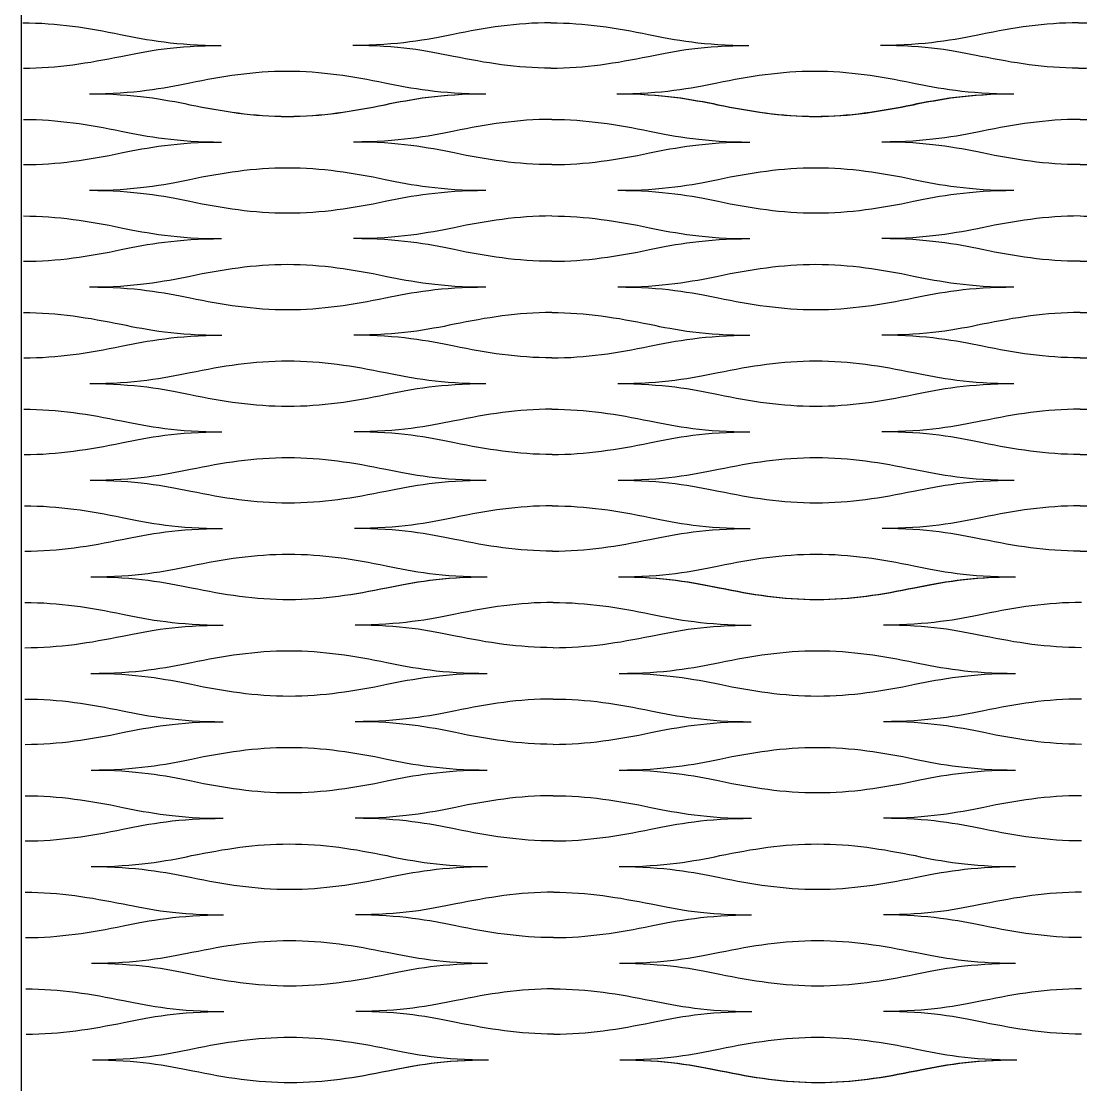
# Model space of a CAD drawing. Header units: millimetres. Extents: x 1 to 583, y -486 to -2.
# Drawn here: x 319.84 to 340.55, y -48.29 to -27.49 of the extents above; entities that cross this region are included whole.
import ezdxf

# ---------------------------------------------------------------- set-up
doc = ezdxf.new("R2010")
doc.units = ezdxf.units.MM
doc.header["$MEASUREMENT"] = 0
doc.layers.add('DEFAULT', color=7, linetype='Continuous')
doc.layers.add('dibujo', color=10, linetype='Continuous')

msp = doc.modelspace()

# ---------------------------------------------------------------- linework, layer by layer
at = {"layer": 'DEFAULT'}
for points, knots in [([(319.87, -27.519), (320.535, -27.519), (321.15, -27.618), (321.78, -27.748), (322.295, -27.854), (322.873, -27.962), (323.743, -27.962)], [0, 0, 0, 0, 1, 1, 1, 2, 2, 2, 2]), ([(330.19, -27.519), (329.525, -27.519), (328.911, -27.618), (328.283, -27.748), (327.77, -27.854), (327.193, -27.962), (326.323, -27.962)], [0, 0, 0, 0, 1, 1, 1, 2, 2, 2, 2]), ([(330.19, -27.519), (330.855, -27.519), (331.47, -27.618), (332.099, -27.748), (332.614, -27.854), (333.191, -27.962), (334.061, -27.962)], [0, 0, 0, 0, 1, 1, 1, 2, 2, 2, 2]), ([(340.51, -27.519), (339.845, -27.519), (339.231, -27.618), (338.603, -27.748), (338.088, -27.854), (337.511, -27.962), (336.641, -27.962)], [0, 0, 0, 0, 1, 1, 1, 2, 2, 2, 2]), ([(340.51, -27.519), (340.913, -27.519), (341.317, -27.549), (341.693, -27.608), (342.446, -27.726), (343.091, -27.962), (344.381, -27.962)], [0, 0, 0, 0, 1, 1, 1, 2, 2, 2, 2]), ([(319.878, -28.405), (320.543, -28.405), (321.156, -28.306), (321.783, -28.176), (322.296, -28.07), (322.873, -27.962), (323.743, -27.962)], [0, 0, 0, 0, 1, 1, 1, 2, 2, 2, 2]), ([(330.194, -28.405), (329.529, -28.405), (328.915, -28.306), (328.286, -28.176), (327.771, -28.07), (327.193, -27.962), (326.323, -27.962)], [0, 0, 0, 0, 1, 1, 1, 2, 2, 2, 2]), ([(330.194, -28.405), (330.859, -28.405), (331.472, -28.306), (332.1, -28.176), (332.614, -28.07), (333.191, -27.962), (334.061, -27.962)], [0, 0, 0, 0, 1, 1, 1, 2, 2, 2, 2]), ([(340.51, -28.405), (339.845, -28.405), (339.232, -28.306), (338.603, -28.176), (338.089, -28.07), (337.511, -27.962), (336.641, -27.962)], [0, 0, 0, 0, 1, 1, 1, 2, 2, 2, 2]), ([(340.51, -28.405), (340.913, -28.405), (341.317, -28.375), (341.693, -28.316), (342.446, -28.198), (343.091, -27.962), (344.381, -27.962)], [0, 0, 0, 0, 1, 1, 1, 2, 2, 2, 2]), ([(321.171, -28.907), (322.042, -28.907), (322.617, -28.799), (323.131, -28.693), (323.758, -28.563), (324.371, -28.464), (325.036, -28.464), (325.701, -28.464), (326.315, -28.563), (326.945, -28.693), (327.459, -28.799), (328.037, -28.907), (328.907, -28.907)], [0, 0, 0, 0, 1, 1, 1, 2, 2, 2, 3, 3, 3, 4, 4, 4, 4]), ([(331.485, -28.907), (332.356, -28.907), (332.932, -28.799), (333.446, -28.693), (334.074, -28.563), (334.687, -28.464), (335.352, -28.464), (336.017, -28.464), (336.631, -28.563), (337.26, -28.693), (337.774, -28.799), (338.351, -28.907), (339.221, -28.907)], [0, 0, 0, 0, 1, 1, 1, 2, 2, 2, 3, 3, 3, 4, 4, 4, 4]), ([(321.171, -28.907), (322.042, -28.907), (322.62, -29.014), (323.135, -29.121), (323.765, -29.25), (324.379, -29.349), (325.044, -29.349), (325.708, -29.349), (326.321, -29.25), (326.948, -29.121), (327.461, -29.014), (328.037, -28.907), (328.907, -28.907)], [0, 0, 0, 0, 1, 1, 1, 2, 2, 2, 3, 3, 3, 4, 4, 4, 4]), ([(321.171, -28.907), (322.043, -28.907), (322.62, -29.014), (323.135, -29.121), (323.764, -29.25), (324.379, -29.35), (325.045, -29.35), (325.71, -29.35), (326.325, -29.25), (326.954, -29.121), (327.469, -29.014), (328.047, -28.907), (328.918, -28.907)], [0, 0, 0, 0, 1, 1, 1, 2, 2, 2, 3, 3, 3, 4, 4, 4, 4]), ([(331.485, -28.907), (332.356, -28.907), (332.933, -29.014), (333.448, -29.121), (334.076, -29.25), (334.69, -29.349), (335.355, -29.349), (336.019, -29.349), (336.632, -29.25), (337.26, -29.121), (337.774, -29.014), (338.351, -28.907), (339.221, -28.907)], [0, 0, 0, 0, 1, 1, 1, 2, 2, 2, 3, 3, 3, 4, 4, 4, 4]), ([(331.501, -28.907), (332.372, -28.907), (332.95, -29.014), (333.465, -29.121), (334.094, -29.25), (334.708, -29.35), (335.374, -29.35), (336.04, -29.35), (336.654, -29.25), (337.284, -29.121), (337.799, -29.014), (338.376, -28.907), (339.248, -28.907)], [0, 0, 0, 0, 1, 1, 1, 2, 2, 2, 3, 3, 3, 4, 4, 4, 4]), ([(319.88, -29.409), (320.546, -29.409), (321.16, -29.508), (321.79, -29.638), (322.304, -29.744), (322.882, -29.851), (323.754, -29.851)], [0, 0, 0, 0, 1, 1, 1, 2, 2, 2, 2]), ([(330.209, -29.409), (329.544, -29.409), (328.929, -29.508), (328.3, -29.638), (327.785, -29.744), (327.207, -29.851), (326.336, -29.851)], [0, 0, 0, 0, 1, 1, 1, 2, 2, 2, 2]), ([(330.209, -29.409), (330.875, -29.409), (331.49, -29.508), (332.119, -29.638), (332.634, -29.744), (333.211, -29.851), (334.083, -29.851)], [0, 0, 0, 0, 1, 1, 1, 2, 2, 2, 2]), ([(340.539, -29.409), (339.873, -29.409), (339.259, -29.508), (338.629, -29.638), (338.114, -29.744), (337.537, -29.851), (336.665, -29.851)], [0, 0, 0, 0, 1, 1, 1, 2, 2, 2, 2]), ([(340.539, -29.409), (340.942, -29.409), (341.346, -29.438), (341.722, -29.497), (342.476, -29.615), (343.121, -29.851), (344.412, -29.851)], [0, 0, 0, 0, 1, 1, 1, 2, 2, 2, 2]), ([(319.88, -30.294), (320.546, -30.294), (321.16, -30.195), (321.79, -30.065), (322.304, -29.959), (322.882, -29.851), (323.754, -29.851)], [0, 0, 0, 0, 1, 1, 1, 2, 2, 2, 2]), ([(330.209, -30.294), (329.544, -30.294), (328.929, -30.195), (328.3, -30.065), (327.785, -29.959), (327.207, -29.851), (326.336, -29.851)], [0, 0, 0, 0, 1, 1, 1, 2, 2, 2, 2]), ([(330.209, -30.294), (330.875, -30.294), (331.49, -30.195), (332.119, -30.065), (332.634, -29.959), (333.211, -29.851), (334.083, -29.851)], [0, 0, 0, 0, 1, 1, 1, 2, 2, 2, 2]), ([(340.539, -30.294), (339.873, -30.294), (339.259, -30.195), (338.629, -30.065), (338.114, -29.959), (337.537, -29.851), (336.665, -29.851)], [0, 0, 0, 0, 1, 1, 1, 2, 2, 2, 2]), ([(340.539, -30.294), (340.942, -30.294), (341.346, -30.265), (341.722, -30.206), (342.476, -30.088), (343.121, -29.851), (344.412, -29.851)], [0, 0, 0, 0, 1, 1, 1, 2, 2, 2, 2]), ([(321.171, -30.796), (322.043, -30.796), (322.62, -30.689), (323.135, -30.582), (323.764, -30.452), (324.379, -30.353), (325.045, -30.353), (325.71, -30.353), (326.325, -30.452), (326.954, -30.582), (327.469, -30.689), (328.047, -30.796), (328.918, -30.796)], [0, 0, 0, 0, 1, 1, 1, 2, 2, 2, 3, 3, 3, 4, 4, 4, 4]), ([(331.501, -30.796), (332.372, -30.796), (332.95, -30.689), (333.465, -30.582), (334.094, -30.452), (334.708, -30.353), (335.374, -30.353), (336.04, -30.353), (336.654, -30.452), (337.284, -30.582), (337.799, -30.689), (338.376, -30.796), (339.248, -30.796)], [0, 0, 0, 0, 1, 1, 1, 2, 2, 2, 3, 3, 3, 4, 4, 4, 4]), ([(321.171, -30.796), (322.043, -30.796), (322.62, -30.904), (323.135, -31.01), (323.765, -31.14), (324.379, -31.239), (325.045, -31.239), (325.711, -31.239), (326.325, -31.14), (326.955, -31.01), (327.469, -30.904), (328.047, -30.796), (328.918, -30.796)], [0, 0, 0, 0, 1, 1, 1, 2, 2, 2, 3, 3, 3, 4, 4, 4, 4]), ([(331.501, -30.796), (332.372, -30.796), (332.95, -30.904), (333.465, -31.01), (334.094, -31.14), (334.708, -31.239), (335.374, -31.239), (336.04, -31.239), (336.655, -31.14), (337.284, -31.01), (337.799, -30.904), (338.376, -30.796), (339.248, -30.796)], [0, 0, 0, 0, 1, 1, 1, 2, 2, 2, 3, 3, 3, 4, 4, 4, 4]), ([(319.881, -31.298), (320.546, -31.298), (321.161, -31.397), (321.79, -31.527), (322.305, -31.633), (322.883, -31.741), (323.754, -31.741)], [0, 0, 0, 0, 1, 1, 1, 2, 2, 2, 2]), ([(330.21, -31.298), (329.544, -31.298), (328.929, -31.397), (328.3, -31.527), (327.785, -31.633), (327.208, -31.741), (326.336, -31.741)], [0, 0, 0, 0, 1, 1, 1, 2, 2, 2, 2]), ([(330.21, -31.298), (330.875, -31.298), (331.49, -31.397), (332.119, -31.527), (332.634, -31.633), (333.212, -31.741), (334.083, -31.741)], [0, 0, 0, 0, 1, 1, 1, 2, 2, 2, 2]), ([(340.539, -31.298), (339.873, -31.298), (339.259, -31.397), (338.629, -31.527), (338.114, -31.633), (337.537, -31.741), (336.665, -31.741)], [0, 0, 0, 0, 1, 1, 1, 2, 2, 2, 2]), ([(340.539, -31.298), (340.942, -31.298), (341.346, -31.328), (341.722, -31.387), (342.476, -31.505), (343.121, -31.741), (344.412, -31.741)], [0, 0, 0, 0, 1, 1, 1, 2, 2, 2, 2]), ([(319.881, -32.184), (320.547, -32.184), (321.161, -32.085), (321.79, -31.955), (322.305, -31.849), (322.883, -31.741), (323.754, -31.741)], [0, 0, 0, 0, 1, 1, 1, 2, 2, 2, 2]), ([(330.21, -32.184), (329.544, -32.184), (328.93, -32.085), (328.3, -31.955), (327.785, -31.849), (327.208, -31.741), (326.336, -31.741)], [0, 0, 0, 0, 1, 1, 1, 2, 2, 2, 2]), ([(330.21, -32.184), (330.876, -32.184), (331.49, -32.085), (332.119, -31.955), (332.634, -31.849), (333.212, -31.741), (334.083, -31.741)], [0, 0, 0, 0, 1, 1, 1, 2, 2, 2, 2]), ([(340.539, -32.184), (339.873, -32.184), (339.259, -32.085), (338.629, -31.955), (338.114, -31.849), (337.537, -31.741), (336.665, -31.741)], [0, 0, 0, 0, 1, 1, 1, 2, 2, 2, 2]), ([(340.539, -32.184), (340.942, -32.184), (341.346, -32.154), (341.722, -32.095), (342.476, -31.977), (343.121, -31.741), (344.412, -31.741)], [0, 0, 0, 0, 1, 1, 1, 2, 2, 2, 2]), ([(321.172, -32.686), (322.044, -32.686), (322.621, -32.578), (323.136, -32.472), (323.765, -32.342), (324.38, -32.243), (325.045, -32.243), (325.711, -32.243), (326.326, -32.342), (326.955, -32.472), (327.47, -32.578), (328.048, -32.686), (328.919, -32.686)], [0, 0, 0, 0, 1, 1, 1, 2, 2, 2, 3, 3, 3, 4, 4, 4, 4]), ([(331.501, -32.686), (332.373, -32.686), (332.95, -32.578), (333.465, -32.472), (334.094, -32.342), (334.709, -32.243), (335.374, -32.243), (336.04, -32.243), (336.655, -32.342), (337.284, -32.472), (337.799, -32.578), (338.376, -32.686), (339.248, -32.686)], [0, 0, 0, 0, 1, 1, 1, 2, 2, 2, 3, 3, 3, 4, 4, 4, 4]), ([(321.172, -32.686), (322.044, -32.686), (322.622, -32.793), (323.137, -32.899), (323.766, -33.029), (324.381, -33.128), (325.046, -33.128), (325.712, -33.128), (326.326, -33.029), (326.956, -32.899), (327.47, -32.793), (328.048, -32.686), (328.919, -32.686)], [0, 0, 0, 0, 1, 1, 1, 2, 2, 2, 3, 3, 3, 4, 4, 4, 4]), ([(331.501, -32.686), (332.373, -32.686), (332.95, -32.793), (333.465, -32.899), (334.094, -33.029), (334.709, -33.128), (335.375, -33.128), (336.04, -33.128), (336.655, -33.029), (337.284, -32.899), (337.799, -32.793), (338.376, -32.686), (339.248, -32.686)], [0, 0, 0, 0, 1, 1, 1, 2, 2, 2, 3, 3, 3, 4, 4, 4, 4]), ([(319.883, -33.187), (320.548, -33.187), (321.163, -33.287), (321.792, -33.416), (322.307, -33.523), (322.885, -33.63), (323.756, -33.63)], [0, 0, 0, 0, 1, 1, 1, 2, 2, 2, 2]), ([(330.211, -33.187), (329.545, -33.187), (328.931, -33.287), (328.302, -33.416), (327.787, -33.523), (327.21, -33.63), (326.338, -33.63)], [0, 0, 0, 0, 1, 1, 1, 2, 2, 2, 2]), ([(330.211, -33.187), (330.876, -33.187), (331.491, -33.287), (332.12, -33.416), (332.635, -33.523), (333.213, -33.63), (334.084, -33.63)], [0, 0, 0, 0, 1, 1, 1, 2, 2, 2, 2]), ([(340.539, -33.187), (339.873, -33.187), (339.259, -33.287), (338.629, -33.416), (338.115, -33.523), (337.537, -33.63), (336.666, -33.63)], [0, 0, 0, 0, 1, 1, 1, 2, 2, 2, 2]), ([(340.539, -33.187), (340.942, -33.187), (341.346, -33.217), (341.722, -33.276), (342.476, -33.394), (343.121, -33.63), (344.412, -33.63)], [0, 0, 0, 0, 1, 1, 1, 2, 2, 2, 2]), ([(319.884, -34.073), (320.55, -34.073), (321.164, -33.974), (321.793, -33.844), (322.308, -33.738), (322.885, -33.63), (323.756, -33.63)], [0, 0, 0, 0, 1, 1, 1, 2, 2, 2, 2]), ([(330.212, -34.073), (329.546, -34.073), (328.931, -33.974), (328.302, -33.844), (327.787, -33.738), (327.21, -33.63), (326.338, -33.63)], [0, 0, 0, 0, 1, 1, 1, 2, 2, 2, 2]), ([(330.212, -34.073), (330.877, -34.073), (331.492, -33.974), (332.121, -33.844), (332.635, -33.738), (333.213, -33.63), (334.084, -33.63)], [0, 0, 0, 0, 1, 1, 1, 2, 2, 2, 2]), ([(340.539, -34.073), (339.873, -34.073), (339.259, -33.974), (338.63, -33.844), (338.115, -33.738), (337.537, -33.63), (336.666, -33.63)], [0, 0, 0, 0, 1, 1, 1, 2, 2, 2, 2]), ([(340.539, -34.073), (340.942, -34.073), (341.346, -34.044), (341.722, -33.985), (342.476, -33.866), (343.121, -33.63), (344.412, -33.63)], [0, 0, 0, 0, 1, 1, 1, 2, 2, 2, 2]), ([(321.176, -34.575), (322.048, -34.575), (322.625, -34.467), (323.139, -34.361), (323.768, -34.231), (324.382, -34.132), (325.048, -34.132), (325.714, -34.132), (326.328, -34.231), (326.958, -34.361), (327.473, -34.467), (328.05, -34.575), (328.921, -34.575)], [0, 0, 0, 0, 1, 1, 1, 2, 2, 2, 3, 3, 3, 4, 4, 4, 4]), ([(331.503, -34.575), (332.374, -34.575), (332.952, -34.467), (333.466, -34.361), (334.095, -34.231), (334.71, -34.132), (335.375, -34.132), (336.041, -34.132), (336.655, -34.231), (337.285, -34.361), (337.799, -34.467), (338.377, -34.575), (339.248, -34.575)], [0, 0, 0, 0, 1, 1, 1, 2, 2, 2, 3, 3, 3, 4, 4, 4, 4]), ([(321.176, -34.575), (322.048, -34.575), (322.626, -34.683), (323.141, -34.789), (323.77, -34.919), (324.385, -35.018), (325.05, -35.018), (325.716, -35.018), (326.33, -34.919), (326.958, -34.789), (327.473, -34.683), (328.05, -34.575), (328.921, -34.575)], [0, 0, 0, 0, 1, 1, 1, 2, 2, 2, 3, 3, 3, 4, 4, 4, 4]), ([(331.503, -34.575), (332.374, -34.575), (332.952, -34.683), (333.467, -34.789), (334.096, -34.919), (334.71, -35.018), (335.376, -35.018), (336.041, -35.018), (336.656, -34.919), (337.285, -34.789), (337.799, -34.683), (338.377, -34.575), (339.248, -34.575)], [0, 0, 0, 0, 1, 1, 1, 2, 2, 2, 3, 3, 3, 4, 4, 4, 4]), ([(319.888, -35.077), (320.553, -35.077), (321.168, -35.176), (321.798, -35.306), (322.313, -35.412), (322.89, -35.52), (323.761, -35.52)], [0, 0, 0, 0, 1, 1, 1, 2, 2, 2, 2]), ([(330.213, -35.077), (329.548, -35.077), (328.934, -35.176), (328.305, -35.306), (327.791, -35.412), (327.214, -35.52), (326.343, -35.52)], [0, 0, 0, 0, 1, 1, 1, 2, 2, 2, 2]), ([(330.213, -35.077), (330.879, -35.077), (331.493, -35.176), (332.123, -35.306), (332.638, -35.412), (333.215, -35.52), (334.086, -35.52)], [0, 0, 0, 0, 1, 1, 1, 2, 2, 2, 2]), ([(340.539, -35.077), (339.873, -35.077), (339.259, -35.176), (338.63, -35.306), (338.115, -35.412), (337.538, -35.52), (336.667, -35.52)], [0, 0, 0, 0, 1, 1, 1, 2, 2, 2, 2]), ([(340.539, -35.077), (340.942, -35.077), (341.346, -35.106), (341.722, -35.166), (342.475, -35.284), (343.12, -35.52), (344.411, -35.52)], [0, 0, 0, 0, 1, 1, 1, 2, 2, 2, 2]), ([(319.892, -35.963), (320.557, -35.963), (321.171, -35.863), (321.799, -35.734), (322.314, -35.627), (322.89, -35.52), (323.761, -35.52)], [0, 0, 0, 0, 1, 1, 1, 2, 2, 2, 2]), ([(330.215, -35.963), (329.55, -35.963), (328.936, -35.863), (328.306, -35.734), (327.791, -35.627), (327.214, -35.52), (326.343, -35.52)], [0, 0, 0, 0, 1, 1, 1, 2, 2, 2, 2]), ([(330.215, -35.963), (330.881, -35.963), (331.495, -35.863), (332.123, -35.734), (332.638, -35.627), (333.215, -35.52), (334.086, -35.52)], [0, 0, 0, 0, 1, 1, 1, 2, 2, 2, 2]), ([(340.539, -35.963), (339.874, -35.963), (339.259, -35.863), (338.63, -35.734), (338.116, -35.627), (337.538, -35.52), (336.667, -35.52)], [0, 0, 0, 0, 1, 1, 1, 2, 2, 2, 2]), ([(340.539, -35.963), (340.942, -35.963), (341.346, -35.933), (341.722, -35.874), (342.475, -35.756), (343.12, -35.52), (344.411, -35.52)], [0, 0, 0, 0, 1, 1, 1, 2, 2, 2, 2]), ([(321.185, -36.464), (322.056, -36.464), (322.632, -36.357), (323.146, -36.251), (323.775, -36.121), (324.388, -36.022), (325.054, -36.022), (325.719, -36.022), (326.334, -36.121), (326.963, -36.251), (327.478, -36.357), (328.055, -36.464), (328.926, -36.464)], [0, 0, 0, 0, 1, 1, 1, 2, 2, 2, 3, 3, 3, 4, 4, 4, 4]), ([(331.507, -36.464), (332.378, -36.464), (332.955, -36.357), (333.469, -36.251), (334.098, -36.121), (334.712, -36.022), (335.377, -36.022), (336.042, -36.022), (336.657, -36.121), (337.286, -36.251), (337.8, -36.357), (338.377, -36.464), (339.249, -36.464)], [0, 0, 0, 0, 1, 1, 1, 2, 2, 2, 3, 3, 3, 4, 4, 4, 4]), ([(321.185, -36.464), (322.056, -36.464), (322.633, -36.572), (323.149, -36.678), (323.778, -36.808), (324.393, -36.907), (325.058, -36.907), (325.723, -36.907), (326.337, -36.808), (326.965, -36.678), (327.479, -36.572), (328.055, -36.464), (328.926, -36.464)], [0, 0, 0, 0, 1, 1, 1, 2, 2, 2, 3, 3, 3, 4, 4, 4, 4]), ([(331.507, -36.464), (332.378, -36.464), (332.955, -36.572), (333.47, -36.678), (334.099, -36.808), (334.713, -36.907), (335.378, -36.907), (336.044, -36.907), (336.658, -36.808), (337.286, -36.678), (337.801, -36.572), (338.377, -36.464), (339.249, -36.464)], [0, 0, 0, 0, 1, 1, 1, 2, 2, 2, 3, 3, 3, 4, 4, 4, 4]), ([(319.899, -36.966), (320.564, -36.966), (321.179, -37.065), (321.808, -37.195), (322.323, -37.301), (322.901, -37.409), (323.772, -37.409)], [0, 0, 0, 0, 1, 1, 1, 2, 2, 2, 2]), ([(330.219, -36.966), (329.554, -36.966), (328.94, -37.065), (328.312, -37.195), (327.798, -37.301), (327.222, -37.409), (326.351, -37.409)], [0, 0, 0, 0, 1, 1, 1, 2, 2, 2, 2]), ([(330.219, -36.966), (330.884, -36.966), (331.498, -37.065), (332.127, -37.195), (332.642, -37.301), (333.219, -37.409), (334.09, -37.409)], [0, 0, 0, 0, 1, 1, 1, 2, 2, 2, 2]), ([(340.539, -36.966), (339.874, -36.966), (339.26, -37.065), (338.631, -37.195), (338.117, -37.301), (337.54, -37.409), (336.67, -37.409)], [0, 0, 0, 0, 1, 1, 1, 2, 2, 2, 2]), ([(340.539, -36.966), (340.942, -36.966), (341.345, -36.996), (341.722, -37.055), (342.474, -37.173), (343.119, -37.409), (344.41, -37.409)], [0, 0, 0, 0, 1, 1, 1, 2, 2, 2, 2]), ([(319.906, -37.852), (320.571, -37.852), (321.184, -37.753), (321.812, -37.623), (322.325, -37.517), (322.901, -37.409), (323.772, -37.409)], [0, 0, 0, 0, 1, 1, 1, 2, 2, 2, 2]), ([(330.222, -37.852), (329.558, -37.852), (328.943, -37.753), (328.314, -37.623), (327.799, -37.517), (327.222, -37.409), (326.351, -37.409)], [0, 0, 0, 0, 1, 1, 1, 2, 2, 2, 2]), ([(330.222, -37.852), (330.888, -37.852), (331.501, -37.753), (332.129, -37.623), (332.643, -37.517), (333.219, -37.409), (334.09, -37.409)], [0, 0, 0, 0, 1, 1, 1, 2, 2, 2, 2]), ([(340.539, -37.852), (339.874, -37.852), (339.26, -37.753), (338.632, -37.623), (338.117, -37.517), (337.54, -37.409), (336.67, -37.409)], [0, 0, 0, 0, 1, 1, 1, 2, 2, 2, 2]), ([(340.539, -37.852), (340.942, -37.852), (341.345, -37.822), (341.722, -37.763), (342.474, -37.645), (343.119, -37.409), (344.41, -37.409)], [0, 0, 0, 0, 1, 1, 1, 2, 2, 2, 2]), ([(321.2, -38.354), (322.07, -38.354), (322.646, -38.246), (323.159, -38.14), (323.787, -38.01), (324.4, -37.911), (325.065, -37.911), (325.729, -37.911), (326.344, -38.01), (326.973, -38.14), (327.488, -38.246), (328.065, -38.354), (328.935, -38.354)], [0, 0, 0, 0, 1, 1, 1, 2, 2, 2, 3, 3, 3, 4, 4, 4, 4]), ([(331.514, -38.354), (332.384, -38.354), (332.961, -38.246), (333.474, -38.14), (334.102, -38.01), (334.716, -37.911), (335.381, -37.911), (336.046, -37.911), (336.66, -38.01), (337.288, -38.14), (337.803, -38.246), (338.379, -38.354), (339.25, -38.354)], [0, 0, 0, 0, 1, 1, 1, 2, 2, 2, 3, 3, 3, 4, 4, 4, 4]), ([(321.2, -38.354), (322.07, -38.354), (322.648, -38.461), (323.164, -38.568), (323.793, -38.698), (324.408, -38.797), (325.072, -38.797), (325.737, -38.797), (326.35, -38.698), (326.977, -38.568), (327.49, -38.461), (328.065, -38.354), (328.935, -38.354)], [0, 0, 0, 0, 1, 1, 1, 2, 2, 2, 3, 3, 3, 4, 4, 4, 4]), ([(321.2, -38.354), (322.071, -38.354), (322.649, -38.462), (323.164, -38.568), (323.793, -38.698), (324.407, -38.797), (325.073, -38.797), (325.739, -38.797), (326.354, -38.698), (326.983, -38.568), (327.498, -38.462), (328.075, -38.354), (328.947, -38.354)], [0, 0, 0, 0, 1, 1, 1, 2, 2, 2, 3, 3, 3, 4, 4, 4, 4]), ([(331.514, -38.354), (332.384, -38.354), (332.961, -38.461), (333.476, -38.568), (334.105, -38.698), (334.719, -38.797), (335.383, -38.797), (336.048, -38.797), (336.661, -38.698), (337.289, -38.568), (337.803, -38.461), (338.379, -38.354), (339.25, -38.354)], [0, 0, 0, 0, 1, 1, 1, 2, 2, 2, 3, 3, 3, 4, 4, 4, 4]), ([(331.529, -38.354), (332.401, -38.354), (332.978, -38.462), (333.493, -38.568), (334.122, -38.698), (334.737, -38.797), (335.403, -38.797), (336.068, -38.797), (336.683, -38.698), (337.312, -38.568), (337.827, -38.462), (338.405, -38.354), (339.276, -38.354)], [0, 0, 0, 0, 1, 1, 1, 2, 2, 2, 3, 3, 3, 4, 4, 4, 4]), ([(319.909, -38.856), (320.574, -38.856), (321.189, -38.955), (321.818, -39.085), (322.333, -39.191), (322.911, -39.299), (323.782, -39.299)], [0, 0, 0, 0, 1, 1, 1, 2, 2, 2, 2]), ([(330.238, -38.856), (329.572, -38.856), (328.958, -38.955), (328.329, -39.085), (327.814, -39.191), (327.236, -39.299), (326.365, -39.299)], [0, 0, 0, 0, 1, 1, 1, 2, 2, 2, 2]), ([(330.238, -38.856), (330.904, -38.856), (331.518, -38.955), (332.148, -39.085), (332.663, -39.191), (333.24, -39.299), (334.112, -39.299)], [0, 0, 0, 0, 1, 1, 1, 2, 2, 2, 2]), ([(340.567, -38.856), (339.902, -38.856), (339.287, -38.955), (338.658, -39.085), (338.143, -39.191), (337.566, -39.299), (336.694, -39.299)], [0, 0, 0, 0, 1, 1, 1, 2, 2, 2, 2]), ([(319.909, -39.741), (320.574, -39.741), (321.189, -39.642), (321.818, -39.513), (322.333, -39.406), (322.911, -39.299), (323.782, -39.299)], [0, 0, 0, 0, 1, 1, 1, 2, 2, 2, 2]), ([(330.238, -39.741), (329.572, -39.741), (328.958, -39.642), (328.329, -39.513), (327.814, -39.406), (327.236, -39.299), (326.365, -39.299)], [0, 0, 0, 0, 1, 1, 1, 2, 2, 2, 2]), ([(330.238, -39.741), (330.904, -39.741), (331.518, -39.642), (332.148, -39.513), (332.663, -39.406), (333.24, -39.299), (334.112, -39.299)], [0, 0, 0, 0, 1, 1, 1, 2, 2, 2, 2]), ([(340.567, -39.741), (339.902, -39.741), (339.287, -39.642), (338.658, -39.513), (338.143, -39.406), (337.566, -39.299), (336.694, -39.299)], [0, 0, 0, 0, 1, 1, 1, 2, 2, 2, 2]), ([(321.2, -40.243), (322.072, -40.243), (322.649, -40.136), (323.164, -40.029), (323.793, -39.9), (324.408, -39.8), (325.073, -39.8), (325.739, -39.8), (326.354, -39.9), (326.983, -40.029), (327.498, -40.136), (328.075, -40.243), (328.947, -40.243)], [0, 0, 0, 0, 1, 1, 1, 2, 2, 2, 3, 3, 3, 4, 4, 4, 4]), ([(331.529, -40.243), (332.401, -40.243), (332.978, -40.136), (333.493, -40.029), (334.123, -39.9), (334.737, -39.8), (335.403, -39.8), (336.068, -39.8), (336.683, -39.9), (337.312, -40.029), (337.827, -40.136), (338.405, -40.243), (339.276, -40.243)], [0, 0, 0, 0, 1, 1, 1, 2, 2, 2, 3, 3, 3, 4, 4, 4, 4]), ([(321.2, -40.243), (322.072, -40.243), (322.649, -40.351), (323.164, -40.457), (323.793, -40.587), (324.408, -40.686), (325.073, -40.686), (325.739, -40.686), (326.354, -40.587), (326.983, -40.457), (327.498, -40.351), (328.075, -40.243), (328.947, -40.243)], [0, 0, 0, 0, 1, 1, 1, 2, 2, 2, 3, 3, 3, 4, 4, 4, 4]), ([(331.529, -40.243), (332.401, -40.243), (332.978, -40.351), (333.493, -40.457), (334.123, -40.587), (334.737, -40.686), (335.403, -40.686), (336.068, -40.686), (336.683, -40.587), (337.312, -40.457), (337.827, -40.351), (338.405, -40.243), (339.276, -40.243)], [0, 0, 0, 0, 1, 1, 1, 2, 2, 2, 3, 3, 3, 4, 4, 4, 4]), ([(319.909, -40.745), (320.575, -40.745), (321.189, -40.844), (321.819, -40.974), (322.334, -41.08), (322.911, -41.188), (323.783, -41.188)], [0, 0, 0, 0, 1, 1, 1, 2, 2, 2, 2]), ([(330.238, -40.745), (329.573, -40.745), (328.958, -40.844), (328.329, -40.974), (327.814, -41.08), (327.237, -41.188), (326.365, -41.188)], [0, 0, 0, 0, 1, 1, 1, 2, 2, 2, 2]), ([(330.238, -40.745), (330.904, -40.745), (331.519, -40.844), (332.148, -40.974), (332.663, -41.08), (333.24, -41.188), (334.112, -41.188)], [0, 0, 0, 0, 1, 1, 1, 2, 2, 2, 2]), ([(340.567, -40.745), (339.902, -40.745), (339.287, -40.844), (338.658, -40.974), (338.143, -41.08), (337.566, -41.188), (336.694, -41.188)], [0, 0, 0, 0, 1, 1, 1, 2, 2, 2, 2]), ([(319.91, -41.631), (320.575, -41.631), (321.19, -41.532), (321.819, -41.402), (322.334, -41.296), (322.911, -41.188), (323.783, -41.188)], [0, 0, 0, 0, 1, 1, 1, 2, 2, 2, 2]), ([(330.239, -41.631), (329.573, -41.631), (328.958, -41.532), (328.329, -41.402), (327.814, -41.296), (327.237, -41.188), (326.365, -41.188)], [0, 0, 0, 0, 1, 1, 1, 2, 2, 2, 2]), ([(330.239, -41.631), (330.904, -41.631), (331.519, -41.532), (332.148, -41.402), (332.663, -41.296), (333.24, -41.188), (334.112, -41.188)], [0, 0, 0, 0, 1, 1, 1, 2, 2, 2, 2]), ([(340.567, -41.631), (339.902, -41.631), (339.287, -41.532), (338.658, -41.402), (338.143, -41.296), (337.566, -41.188), (336.694, -41.188)], [0, 0, 0, 0, 1, 1, 1, 2, 2, 2, 2]), ([(321.201, -42.133), (322.073, -42.133), (322.65, -42.025), (323.165, -41.919), (323.794, -41.789), (324.408, -41.69), (325.074, -41.69), (325.74, -41.69), (326.354, -41.789), (326.984, -41.919), (327.499, -42.025), (328.076, -42.133), (328.948, -42.133)], [0, 0, 0, 0, 1, 1, 1, 2, 2, 2, 3, 3, 3, 4, 4, 4, 4]), ([(331.53, -42.133), (332.401, -42.133), (332.979, -42.025), (333.494, -41.919), (334.123, -41.789), (334.737, -41.69), (335.403, -41.69), (336.069, -41.69), (336.683, -41.789), (337.312, -41.919), (337.827, -42.025), (338.405, -42.133), (339.276, -42.133)], [0, 0, 0, 0, 1, 1, 1, 2, 2, 2, 3, 3, 3, 4, 4, 4, 4]), ([(321.201, -42.133), (322.073, -42.133), (322.65, -42.24), (323.165, -42.347), (323.795, -42.476), (324.409, -42.576), (325.075, -42.576), (325.741, -42.576), (326.355, -42.477), (326.984, -42.347), (327.499, -42.24), (328.076, -42.133), (328.948, -42.133)], [0, 0, 0, 0, 1, 1, 1, 2, 2, 2, 3, 3, 3, 4, 4, 4, 4]), ([(331.53, -42.133), (332.401, -42.133), (332.979, -42.24), (333.494, -42.347), (334.123, -42.476), (334.738, -42.576), (335.403, -42.576), (336.069, -42.576), (336.683, -42.477), (337.313, -42.347), (337.827, -42.24), (338.405, -42.133), (339.276, -42.133)], [0, 0, 0, 0, 1, 1, 1, 2, 2, 2, 3, 3, 3, 4, 4, 4, 4]), ([(319.911, -42.635), (320.577, -42.635), (321.191, -42.734), (321.821, -42.864), (322.336, -42.97), (322.913, -43.077), (323.785, -43.077)], [0, 0, 0, 0, 1, 1, 1, 2, 2, 2, 2]), ([(330.239, -42.635), (329.574, -42.635), (328.959, -42.734), (328.33, -42.864), (327.816, -42.97), (327.238, -43.077), (326.367, -43.077)], [0, 0, 0, 0, 1, 1, 1, 2, 2, 2, 2]), ([(330.239, -42.635), (330.905, -42.635), (331.519, -42.734), (332.149, -42.864), (332.664, -42.97), (333.241, -43.077), (334.113, -43.077)], [0, 0, 0, 0, 1, 1, 1, 2, 2, 2, 2]), ([(340.567, -42.635), (339.902, -42.635), (339.287, -42.734), (338.658, -42.864), (338.143, -42.97), (337.566, -43.077), (336.695, -43.077)], [0, 0, 0, 0, 1, 1, 1, 2, 2, 2, 2]), ([(319.913, -43.52), (320.579, -43.52), (321.193, -43.421), (321.822, -43.291), (322.336, -43.185), (322.913, -43.077), (323.785, -43.077)], [0, 0, 0, 0, 1, 1, 1, 2, 2, 2, 2]), ([(330.24, -43.52), (329.575, -43.52), (328.96, -43.421), (328.331, -43.291), (327.816, -43.185), (327.238, -43.077), (326.367, -43.077)], [0, 0, 0, 0, 1, 1, 1, 2, 2, 2, 2]), ([(330.24, -43.52), (330.906, -43.52), (331.52, -43.421), (332.149, -43.291), (332.664, -43.185), (333.241, -43.077), (334.113, -43.077)], [0, 0, 0, 0, 1, 1, 1, 2, 2, 2, 2]), ([(340.567, -43.52), (339.902, -43.52), (339.287, -43.421), (338.658, -43.291), (338.143, -43.185), (337.566, -43.077), (336.695, -43.077)], [0, 0, 0, 0, 1, 1, 1, 2, 2, 2, 2]), ([(321.205, -44.022), (322.076, -44.022), (322.653, -43.915), (323.168, -43.808), (323.797, -43.678), (324.411, -43.579), (325.077, -43.579), (325.742, -43.579), (326.357, -43.678), (326.986, -43.808), (327.501, -43.915), (328.079, -44.022), (328.95, -44.022)], [0, 0, 0, 0, 1, 1, 1, 2, 2, 2, 3, 3, 3, 4, 4, 4, 4]), ([(331.531, -44.022), (332.403, -44.022), (332.98, -43.915), (333.495, -43.808), (334.124, -43.678), (334.738, -43.579), (335.404, -43.579), (336.069, -43.579), (336.684, -43.678), (337.313, -43.808), (337.828, -43.915), (338.405, -44.022), (339.277, -44.022)], [0, 0, 0, 0, 1, 1, 1, 2, 2, 2, 3, 3, 3, 4, 4, 4, 4]), ([(321.205, -44.022), (322.076, -44.022), (322.654, -44.13), (323.169, -44.236), (323.799, -44.366), (324.413, -44.465), (325.079, -44.465), (325.744, -44.465), (326.358, -44.366), (326.987, -44.236), (327.502, -44.13), (328.079, -44.022), (328.95, -44.022)], [0, 0, 0, 0, 1, 1, 1, 2, 2, 2, 3, 3, 3, 4, 4, 4, 4]), ([(331.531, -44.022), (332.403, -44.022), (332.98, -44.13), (333.495, -44.236), (334.125, -44.366), (334.739, -44.465), (335.404, -44.465), (336.07, -44.465), (336.684, -44.366), (337.313, -44.236), (337.828, -44.13), (338.405, -44.022), (339.277, -44.022)], [0, 0, 0, 0, 1, 1, 1, 2, 2, 2, 3, 3, 3, 4, 4, 4, 4]), ([(319.916, -44.524), (320.582, -44.524), (321.197, -44.623), (321.826, -44.753), (322.341, -44.859), (322.919, -44.967), (323.79, -44.967)], [0, 0, 0, 0, 1, 1, 1, 2, 2, 2, 2]), ([(330.242, -44.524), (329.576, -44.524), (328.962, -44.623), (328.334, -44.753), (327.819, -44.859), (327.242, -44.967), (326.371, -44.967)], [0, 0, 0, 0, 1, 1, 1, 2, 2, 2, 2]), ([(330.242, -44.524), (330.907, -44.524), (331.522, -44.623), (332.151, -44.753), (332.666, -44.859), (333.243, -44.967), (334.115, -44.967)], [0, 0, 0, 0, 1, 1, 1, 2, 2, 2, 2]), ([(340.567, -44.524), (339.902, -44.524), (339.288, -44.623), (338.659, -44.753), (338.144, -44.859), (337.567, -44.967), (336.696, -44.967)], [0, 0, 0, 0, 1, 1, 1, 2, 2, 2, 2]), ([(319.92, -45.41), (320.586, -45.41), (321.2, -45.311), (321.828, -45.181), (322.342, -45.075), (322.919, -44.967), (323.79, -44.967)], [0, 0, 0, 0, 1, 1, 1, 2, 2, 2, 2]), ([(330.244, -45.41), (329.579, -45.41), (328.964, -45.311), (328.335, -45.181), (327.82, -45.075), (327.242, -44.967), (326.371, -44.967)], [0, 0, 0, 0, 1, 1, 1, 2, 2, 2, 2]), ([(330.244, -45.41), (330.909, -45.41), (331.523, -45.311), (332.152, -45.181), (332.666, -45.075), (333.243, -44.967), (334.115, -44.967)], [0, 0, 0, 0, 1, 1, 1, 2, 2, 2, 2]), ([(340.567, -45.41), (339.902, -45.41), (339.288, -45.311), (338.659, -45.181), (338.144, -45.075), (337.567, -44.967), (336.696, -44.967)], [0, 0, 0, 0, 1, 1, 1, 2, 2, 2, 2]), ([(321.213, -45.912), (322.084, -45.912), (322.661, -45.804), (323.175, -45.698), (323.803, -45.568), (324.417, -45.469), (325.082, -45.469), (325.748, -45.469), (326.362, -45.568), (326.992, -45.698), (327.507, -45.804), (328.084, -45.912), (328.955, -45.912)], [0, 0, 0, 0, 1, 1, 1, 2, 2, 2, 3, 3, 3, 4, 4, 4, 4]), ([(331.535, -45.912), (332.406, -45.912), (332.983, -45.804), (333.498, -45.698), (334.126, -45.568), (334.74, -45.469), (335.406, -45.469), (336.071, -45.469), (336.685, -45.568), (337.314, -45.698), (337.829, -45.804), (338.406, -45.912), (339.277, -45.912)], [0, 0, 0, 0, 1, 1, 1, 2, 2, 2, 3, 3, 3, 4, 4, 4, 4]), ([(321.213, -45.912), (322.084, -45.912), (322.662, -46.019), (323.177, -46.126), (323.807, -46.255), (324.422, -46.354), (325.087, -46.354), (325.752, -46.354), (326.365, -46.255), (326.993, -46.126), (327.507, -46.019), (328.084, -45.912), (328.955, -45.912)], [0, 0, 0, 0, 1, 1, 1, 2, 2, 2, 3, 3, 3, 4, 4, 4, 4]), ([(331.535, -45.912), (332.406, -45.912), (332.984, -46.019), (333.499, -46.126), (334.128, -46.255), (334.742, -46.354), (335.407, -46.354), (336.072, -46.354), (336.686, -46.255), (337.315, -46.126), (337.829, -46.019), (338.406, -45.912), (339.277, -45.912)], [0, 0, 0, 0, 1, 1, 1, 2, 2, 2, 3, 3, 3, 4, 4, 4, 4]), ([(319.927, -46.413), (320.592, -46.413), (321.207, -46.513), (321.837, -46.642), (322.352, -46.749), (322.93, -46.856), (323.8, -46.856)], [0, 0, 0, 0, 1, 1, 1, 2, 2, 2, 2]), ([(330.247, -46.413), (329.582, -46.413), (328.969, -46.513), (328.341, -46.642), (327.827, -46.749), (327.251, -46.856), (326.38, -46.856)], [0, 0, 0, 0, 1, 1, 1, 2, 2, 2, 2]), ([(330.247, -46.413), (330.912, -46.413), (331.527, -46.513), (332.156, -46.642), (332.671, -46.749), (333.248, -46.856), (334.119, -46.856)], [0, 0, 0, 0, 1, 1, 1, 2, 2, 2, 2]), ([(340.567, -46.413), (339.902, -46.413), (339.288, -46.513), (338.66, -46.642), (338.146, -46.749), (337.569, -46.856), (336.698, -46.856)], [0, 0, 0, 0, 1, 1, 1, 2, 2, 2, 2]), ([(319.935, -47.299), (320.6, -47.299), (321.213, -47.2), (321.84, -47.07), (322.354, -46.964), (322.93, -46.856), (323.8, -46.856)], [0, 0, 0, 0, 1, 1, 1, 2, 2, 2, 2]), ([(330.251, -47.299), (329.586, -47.299), (328.972, -47.2), (328.343, -47.07), (327.828, -46.964), (327.251, -46.856), (326.38, -46.856)], [0, 0, 0, 0, 1, 1, 1, 2, 2, 2, 2]), ([(330.251, -47.299), (330.916, -47.299), (331.529, -47.2), (332.157, -47.07), (332.671, -46.964), (333.248, -46.856), (334.119, -46.856)], [0, 0, 0, 0, 1, 1, 1, 2, 2, 2, 2]), ([(340.567, -47.299), (339.903, -47.299), (339.289, -47.2), (338.66, -47.07), (338.146, -46.964), (337.569, -46.856), (336.698, -46.856)], [0, 0, 0, 0, 1, 1, 1, 2, 2, 2, 2]), ([(321.228, -47.801), (322.099, -47.801), (322.675, -47.693), (323.188, -47.587), (323.815, -47.457), (324.428, -47.358), (325.093, -47.358), (325.758, -47.358), (326.373, -47.457), (327.002, -47.587), (327.517, -47.693), (328.094, -47.801), (328.964, -47.801)], [0, 0, 0, 0, 1, 1, 1, 2, 2, 2, 3, 3, 3, 4, 4, 4, 4]), ([(331.543, -47.801), (332.413, -47.801), (332.989, -47.693), (333.503, -47.587), (334.131, -47.457), (334.745, -47.358), (335.409, -47.358), (336.074, -47.358), (336.688, -47.457), (337.317, -47.587), (337.831, -47.693), (338.408, -47.801), (339.278, -47.801)], [0, 0, 0, 0, 1, 1, 1, 2, 2, 2, 3, 3, 3, 4, 4, 4, 4]), ([(321.228, -47.801), (322.099, -47.801), (322.677, -47.909), (323.192, -48.015), (323.822, -48.145), (324.437, -48.244), (325.101, -48.244), (325.766, -48.244), (326.378, -48.145), (327.005, -48.015), (327.518, -47.909), (328.094, -47.801), (328.964, -47.801)], [0, 0, 0, 0, 1, 1, 1, 2, 2, 2, 3, 3, 3, 4, 4, 4, 4]), ([(321.228, -47.801), (322.1, -47.801), (322.677, -47.909), (323.192, -48.015), (323.822, -48.145), (324.436, -48.244), (325.102, -48.244), (325.768, -48.244), (326.382, -48.145), (327.011, -48.015), (327.526, -47.909), (328.104, -47.801), (328.975, -47.801)], [0, 0, 0, 0, 1, 1, 1, 2, 2, 2, 3, 3, 3, 4, 4, 4, 4]), ([(331.543, -47.801), (332.413, -47.801), (332.99, -47.909), (333.505, -48.015), (334.134, -48.145), (334.748, -48.244), (335.412, -48.244), (336.076, -48.244), (336.69, -48.145), (337.318, -48.015), (337.832, -47.909), (338.408, -47.801), (339.278, -47.801)], [0, 0, 0, 0, 1, 1, 1, 2, 2, 2, 3, 3, 3, 4, 4, 4, 4]), ([(331.558, -47.801), (332.43, -47.801), (333.007, -47.909), (333.522, -48.015), (334.151, -48.145), (334.766, -48.244), (335.431, -48.244), (336.097, -48.244), (336.712, -48.145), (337.341, -48.015), (337.856, -47.909), (338.433, -47.801), (339.305, -47.801)], [0, 0, 0, 0, 1, 1, 1, 2, 2, 2, 3, 3, 3, 4, 4, 4, 4])]:
    msp.add_open_spline(points, degree=3, knots=knots, dxfattribs=at)
at = {"layer": 'dibujo'}
msp.add_line((319.837, -9.996), (319.837, -86.996), dxfattribs=at)

doc.saveas('drawing.dxf')
